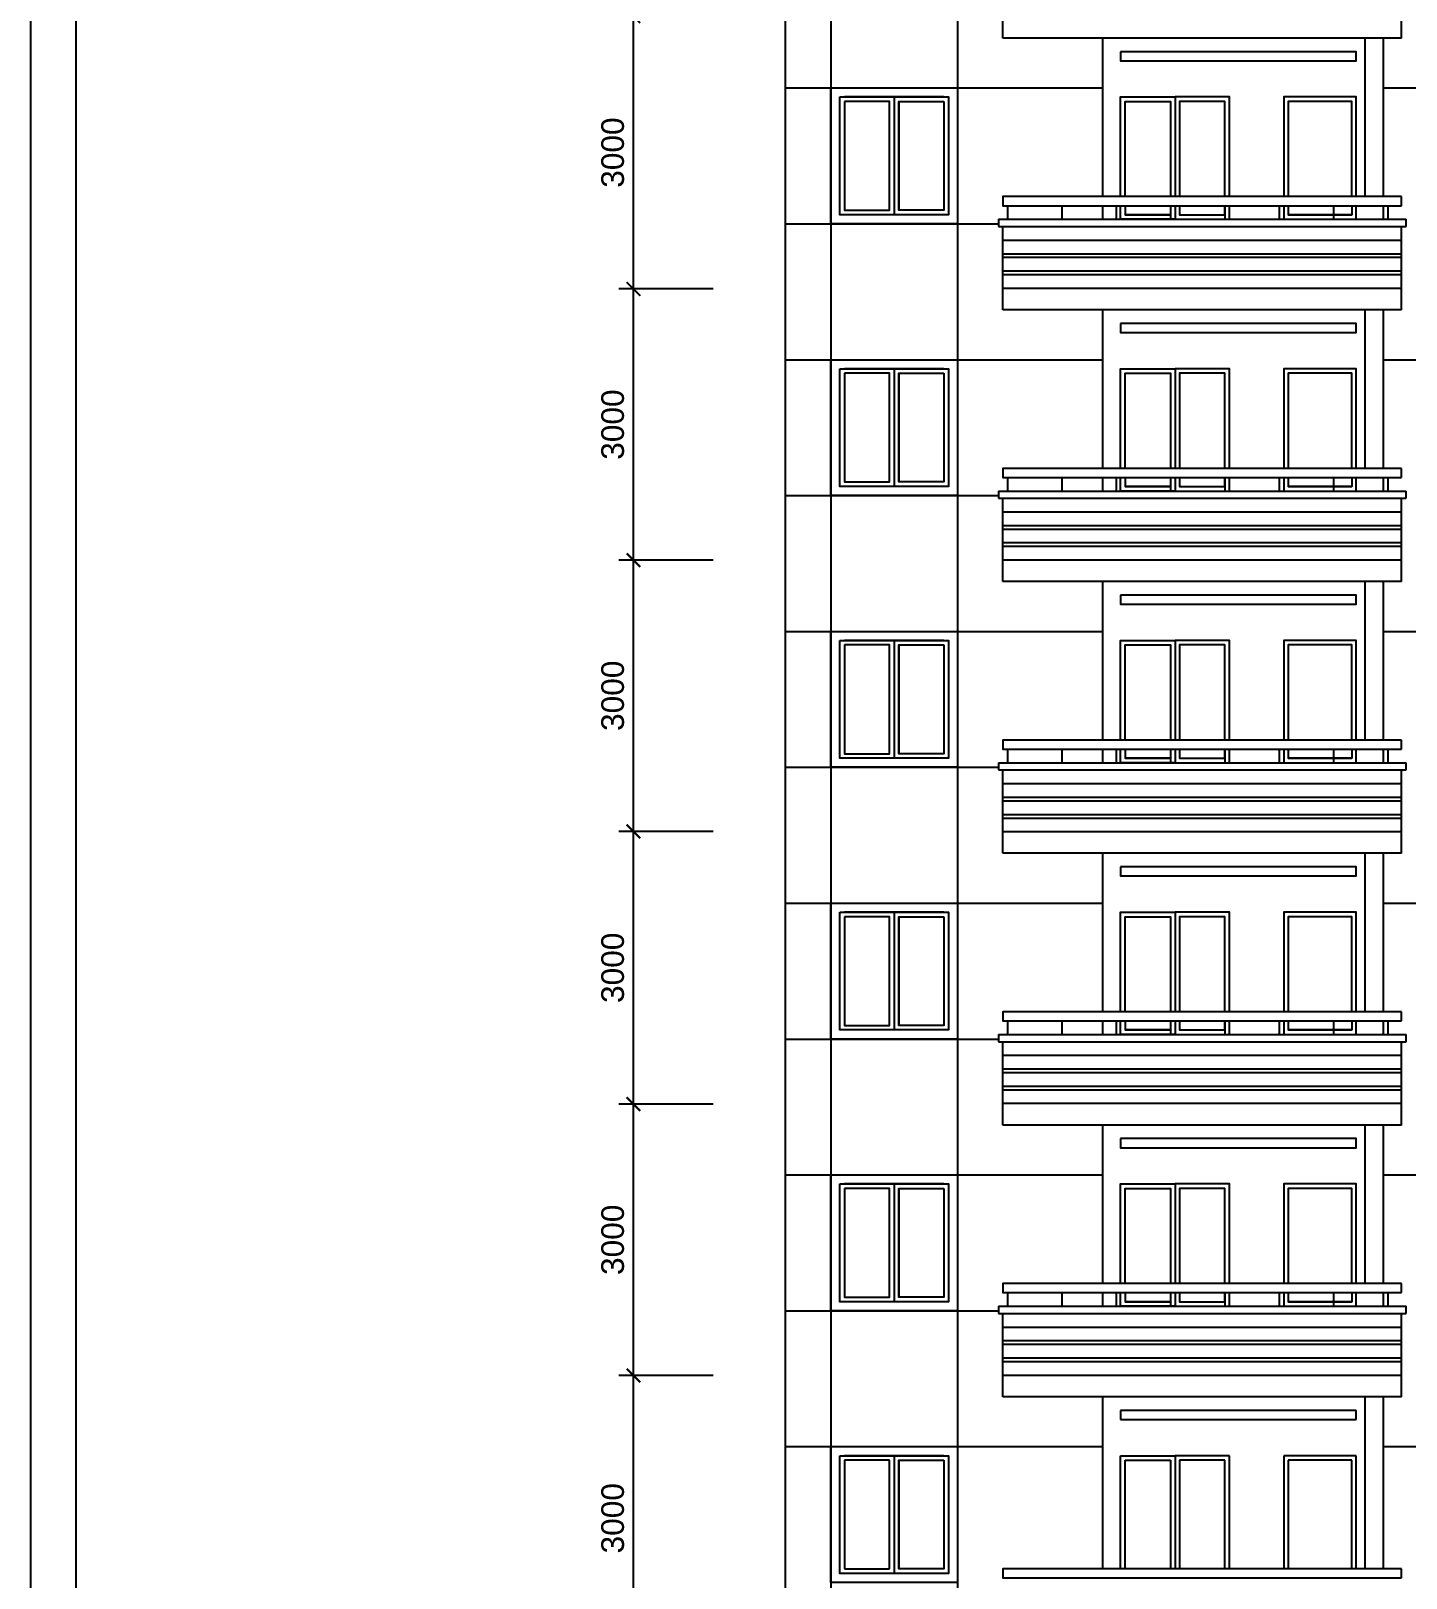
# Model space of a CAD drawing. Header units: millimetres. Extents: x 67970 to 141970, y -58804 to -6404.
# Drawn here: x 67970 to 83148, y -39577 to -22497 of the extents above; entities that cross this region are included whole.
import ezdxf

# ---------------------------------------------------------------- set-up
doc = ezdxf.new("R2010")
doc.units = ezdxf.units.MM
doc.header["$LTSCALE"] = 200
doc.header["$MEASUREMENT"] = 0
doc.header["$PDMODE"] = 3
doc.layers.get('0').update_dxf_attribs({"linetype": 'CONTINUOUS'})
doc.layers.get('DEFPOINTS').update_dxf_attribs({"linetype": 'CONTINUOUS'})
for name, color, linetype in [('111', 7, 'CONTINUOUS'), ('DIM', 4, 'CONTINUOUS'), ('DIM1', 6, 'CONTINUOUS'), ('MDUNG', 3, 'CONTINUOUS')]:
    doc.layers.add(name, color=color, linetype=linetype)
doc.styles.add('VNI-HELVE', font='VHELVEN.TTF')
doc.dimstyles.new('DIM100', dxfattribs={"dimtxt": 250, "dimasz": 150, "dimexe": 160, "dimexo": 0, "dimgap": 100, "dimtad": 1, "dimdec": 0, "dimzin": 0, "dimdsep": 46, "dimtxsty": 'VNI-HELVE', "dimblk": 'ARCHTICK', "dimblk1": 'ARCHTICK', "dimblk2": 'ARCHTICK', "dimsah": 1, "dimcen": 0, "dimclrd": 6, "dimclre": 6, "dimclrt": 6, "dimadec": 0, "dimazin": 0, "dimtfac": 0.5, "dimtdec": 0, "dimtix": 1, "dimtofl": 0, "dimtmove": 0, "dimatfit": 3, "dimldrblk": 'ARCHTICK', "dimfxl": 0, "dimtolj": 2, "dimtzin": 0, "dimarcsym": 0})

# ---------------------------------------------------------------- blocks, each defined once
blk = doc.blocks.new('_ArchTick')
at = {"layer": '111', "color": 0, "const_width": 0.15}
blk.add_lwpolyline([(-0.5, -0.5), (0.5, 0.5)], dxfattribs=at)
blk = doc.blocks.new('*D7')
at = {"color": 6, "linetype": 'ByBlock'}
for p, q in [((69008, -34245), (67967, -34245)), ((68127, -37397), (68127, -34245)), ((69008, -37397), (67967, -37397))]:
    blk.add_line(p, q, dxfattribs=at)
at = {"layer": 'DEFPOINTS', "color": 0, "linetype": 'ByBlock'}
for p in [(68127, -34245), (69008, -34245), (69008, -37397)]:
    blk.add_point(p, dxfattribs=at)
at = {"color": 6, "linetype": 'ByBlock', "xscale": 150, "yscale": 150, "zscale": 150}
for p, rotation in [((68127, -34245), 90), ((68127, -37397), 270)]:
    blk.add_blockref('_ArchTick', p, dxfattribs=dict(at, rotation=rotation))
at = {"color": 6, "linetype": 'ByBlock', "insert": (67899, -35821), "char_height": 250, "attachment_point": 5, "rotation": 90, "style": 'VNI-HELVE'}
blk.add_mtext('\\A2;3000', dxfattribs=at)
blk = doc.blocks.new('*D8')
at = {"color": 6, "linetype": 'ByBlock'}
for p, q in [((69008, -31248), (67967, -31248)), ((68127, -34245), (68127, -31248)), ((69008, -34245), (67967, -34245))]:
    blk.add_line(p, q, dxfattribs=at)
at = {"layer": 'DEFPOINTS', "color": 0, "linetype": 'ByBlock'}
for p in [(68127, -31248), (69008, -31248), (69008, -34245)]:
    blk.add_point(p, dxfattribs=at)
at = {"color": 6, "linetype": 'ByBlock', "xscale": 150, "yscale": 150, "zscale": 150}
for p, rotation in [((68127, -31248), 90), ((68127, -34245), 270)]:
    blk.add_blockref('_ArchTick', p, dxfattribs=dict(at, rotation=rotation))
at = {"color": 6, "linetype": 'ByBlock', "insert": (67899, -32747), "char_height": 250, "attachment_point": 5, "rotation": 90, "style": 'VNI-HELVE'}
blk.add_mtext('\\A2;3000', dxfattribs=at)
blk = doc.blocks.new('*D9')
at = {"color": 6, "linetype": 'ByBlock'}
for p, q in [((69008, -28239), (67967, -28239)), ((68127, -31248), (68127, -28239)), ((69008, -31248), (67967, -31248))]:
    blk.add_line(p, q, dxfattribs=at)
at = {"layer": 'DEFPOINTS', "color": 0, "linetype": 'ByBlock'}
for p in [(68127, -28239), (69008, -28239), (69008, -31248)]:
    blk.add_point(p, dxfattribs=at)
at = {"color": 6, "linetype": 'ByBlock', "xscale": 150, "yscale": 150, "zscale": 150}
for p, rotation in [((68127, -28239), 90), ((68127, -31248), 270)]:
    blk.add_blockref('_ArchTick', p, dxfattribs=dict(at, rotation=rotation))
at = {"color": 6, "linetype": 'ByBlock', "insert": (67899, -29744), "char_height": 250, "attachment_point": 5, "rotation": 90, "style": 'VNI-HELVE'}
blk.add_mtext('\\A2;3000', dxfattribs=at)
blk = doc.blocks.new('*D10')
at = {"color": 6, "linetype": 'ByBlock'}
for p, q in [((69008, -25244), (67967, -25244)), ((68127, -28239), (68127, -25244)), ((69008, -28239), (67967, -28239))]:
    blk.add_line(p, q, dxfattribs=at)
at = {"layer": 'DEFPOINTS', "color": 0, "linetype": 'ByBlock'}
for p in [(68127, -25244), (69008, -25244), (69008, -28239)]:
    blk.add_point(p, dxfattribs=at)
at = {"color": 6, "linetype": 'ByBlock', "xscale": 150, "yscale": 150, "zscale": 150}
for p, rotation in [((68127, -25244), 90), ((68127, -28239), 270)]:
    blk.add_blockref('_ArchTick', p, dxfattribs=dict(at, rotation=rotation))
at = {"color": 6, "linetype": 'ByBlock', "insert": (67899, -26741), "char_height": 250, "attachment_point": 5, "rotation": 90, "style": 'VNI-HELVE'}
blk.add_mtext('\\A2;3000', dxfattribs=at)
blk = doc.blocks.new('*D11')
at = {"color": 6, "linetype": 'ByBlock'}
for p, q in [((69008, -22250), (67967, -22250)), ((68127, -25244), (68127, -22250)), ((69008, -25244), (67967, -25244))]:
    blk.add_line(p, q, dxfattribs=at)
at = {"layer": 'DEFPOINTS', "color": 0, "linetype": 'ByBlock'}
for p in [(68127, -22250), (69008, -22250), (69008, -25244)]:
    blk.add_point(p, dxfattribs=at)
at = {"color": 6, "linetype": 'ByBlock', "xscale": 150, "yscale": 150, "zscale": 150}
for p, rotation in [((68127, -22250), 90), ((68127, -25244), 270)]:
    blk.add_blockref('_ArchTick', p, dxfattribs=dict(at, rotation=rotation))
at = {"color": 6, "linetype": 'ByBlock', "insert": (67899, -23747), "char_height": 250, "attachment_point": 5, "rotation": 90, "style": 'VNI-HELVE'}
blk.add_mtext('\\A2;3000', dxfattribs=at)
blk = doc.blocks.new('*D12')
at = {"color": 6, "linetype": 'ByBlock'}
for p, q in [((69008, -19239), (67967, -19239)), ((68127, -22250), (68127, -19239)), ((69008, -22250), (67967, -22250))]:
    blk.add_line(p, q, dxfattribs=at)
at = {"layer": 'DEFPOINTS', "color": 0, "linetype": 'ByBlock'}
for p in [(68127, -19239), (69008, -19239), (69008, -22250)]:
    blk.add_point(p, dxfattribs=at)
at = {"color": 6, "linetype": 'ByBlock', "xscale": 150, "yscale": 150, "zscale": 150}
for p, rotation in [((68127, -19239), 90), ((68127, -22250), 270)]:
    blk.add_blockref('_ArchTick', p, dxfattribs=dict(at, rotation=rotation))
at = {"color": 6, "linetype": 'ByBlock', "insert": (67899, -20744), "char_height": 250, "attachment_point": 5, "rotation": 90, "style": 'VNI-HELVE'}
blk.add_mtext('\\A2;3000', dxfattribs=at)

msp = doc.modelspace()

# ---------------------------------------------------------------- linework, layer by layer
at = {"layer": 'DIM', "color": 4}
for p, q in [((78697.7, -22576.2), (78697.7, -21656.2)), ((83097.7, -22576.2), (83097.7, -21656.2)), ((83097.7, -22576.2), (78697.7, -22576.2)), ((83097.7, -24426.2), (83097.7, -24326.2)), ((78647.7, -24576.2), (83147.7, -24576.2)), ((78647.7, -24576.2), (78647.7, -24656.2)), ((78747.7, -24428.2), (78747.7, -24576.2)), ((79347.7, -24428.2), (79347.7, -24576.2)), ((79797.7, -24426.2), (79797.7, -24576.2)), ((79947.7, -24428.2), (79947.7, -24576.2)), ((80547.7, -24428.2), (80547.7, -24576.2)), ((81147.7, -24428.2), (81147.7, -24576.2)), ((81747.7, -24428.2), (81747.7, -24576.2)), ((82347.7, -24428.2), (82347.7, -24576.2)), ((82897.7, -24576.2), (82897.7, -24426.2)), ((82947.7, -24428.2), (82947.7, -24576.2)), ((83147.7, -24656.2), (83147.7, -24576.2)), ((78647.7, -24656.2), (83147.7, -24656.2)), ((78697.7, -25576.2), (78697.7, -24656.2)), ((83097.7, -25576.2), (83097.7, -24656.2)), ((78697.7, -24806.2), (83097.7, -24806.2)), ((78697.7, -24956.2), (83097.7, -24956.2)), ((78697.7, -24996.2), (83097.7, -24996.2)), ((78697.7, -25146.2), (83097.7, -25146.2)), ((78697.7, -25186.2), (83097.7, -25186.2)), ((78697.7, -25336.2), (83097.7, -25336.2)), ((83097.7, -25576.2), (78697.7, -25576.2)), ((83097.7, -27426.2), (83097.7, -27326.2)), ((78747.7, -27428.2), (78747.7, -27576.2)), ((79347.7, -27428.2), (79347.7, -27576.2)), ((79797.7, -27426.2), (79797.7, -27576.2)), ((79947.7, -27428.2), (79947.7, -27576.2)), ((80547.7, -27428.2), (80547.7, -27576.2)), ((81147.7, -27428.2), (81147.7, -27576.2)), ((81747.7, -27428.2), (81747.7, -27576.2)), ((82347.7, -27428.2), (82347.7, -27576.2)), ((82897.7, -27576.2), (82897.7, -27426.2)), ((82947.7, -27428.2), (82947.7, -27576.2)), ((78647.7, -27576.2), (83147.7, -27576.2)), ((78647.7, -27576.2), (78647.7, -27656.2)), ((78647.7, -27656.2), (83147.7, -27656.2)), ((78697.7, -28576.2), (78697.7, -27656.2)), ((83097.7, -28576.2), (83097.7, -27656.2)), ((83147.7, -27656.2), (83147.7, -27576.2)), ((78697.7, -27806.2), (83097.7, -27806.2)), ((78697.7, -27956.2), (83097.7, -27956.2)), ((78697.7, -27996.2), (83097.7, -27996.2)), ((78697.7, -28146.2), (83097.7, -28146.2)), ((78697.7, -28186.2), (83097.7, -28186.2)), ((78697.7, -28336.2), (83097.7, -28336.2)), ((83097.7, -28576.2), (78697.7, -28576.2)), ((79997.7, -28726.2), (79997.7, -28826.2)), ((82597.7, -28726.2), (79997.7, -28726.2)), ((79997.7, -28826.2), (82597.7, -28826.2)), ((82597.7, -28826.2), (82597.7, -28726.2)), ((79997.7, -30326.2), (79997.7, -29226.2)), ((79997.7, -29226.2), (80597.7, -29226.2)), ((80047.7, -30326.2), (80047.7, -29276.2)), ((80047.7, -29276.2), (80547.7, -29276.2)), ((80547.7, -29276.2), (80547.7, -30326.2)), ((81197.7, -29226.2), (80597.7, -29226.2)), ((80597.7, -29226.2), (80597.7, -30326.2)), ((80597.7, -29226.2), (80597.7, -30326.2)), ((81147.7, -29276.2), (80647.7, -29276.2)), ((80647.7, -29276.2), (80647.7, -30326.2)), ((81147.7, -30326.2), (81147.7, -29276.2)), ((81197.7, -30326.2), (81197.7, -29226.2)), ((82597.7, -29226.2), (81797.7, -29226.2)), ((81797.7, -29226.2), (81797.7, -30326.2)), ((82547.7, -29276.2), (81847.7, -29276.2)), ((81847.7, -29276.2), (81847.7, -30326.2)), ((82547.7, -30326.2), (82547.7, -29276.2)), ((82597.7, -30326.2), (82597.7, -29226.2)), ((83097.7, -30326.2), (78697.7, -30326.2)), ((78697.7, -30326.2), (78697.7, -30426.2)), ((83097.7, -30426.2), (83097.7, -30326.2)), ((83097.7, -30426.2), (83097.7, -30326.2)), ((78697.7, -30426.2), (83097.7, -30426.2)), ((78747.7, -30428.2), (78747.7, -30576.2)), ((78747.7, -30428.2), (78747.7, -30576.2)), ((79347.7, -30428.2), (79347.7, -30576.2)), ((79347.7, -30428.2), (79347.7, -30576.2)), ((79797.7, -30426.2), (79797.7, -30576.2)), ((79797.7, -30426.2), (79797.7, -30576.2)), ((79947.7, -30428.2), (79947.7, -30576.2)), ((79947.7, -30428.2), (79947.7, -30576.2)), ((79997.7, -30576.2), (79997.7, -30426.2)), ((80047.7, -30426.2), (80047.7, -30526.2)), ((80547.7, -30526.2), (80047.7, -30526.2)), ((80047.7, -30526.2), (80547.7, -30526.2)), ((80547.7, -30426.2), (80547.7, -30526.2)), ((80547.7, -30428.2), (80547.7, -30576.2)), ((80547.7, -30428.2), (80547.7, -30576.2)), ((80597.7, -30426.2), (80597.7, -30576.2)), ((80597.7, -30426.2), (80597.7, -30576.2)), ((80647.7, -30426.2), (80647.7, -30526.2)), ((80647.7, -30526.2), (81147.7, -30526.2)), ((81147.7, -30526.2), (81147.7, -30426.2)), ((81147.7, -30428.2), (81147.7, -30576.2)), ((81147.7, -30428.2), (81147.7, -30576.2)), ((81197.7, -30576.2), (81197.7, -30426.2)), ((81747.7, -30428.2), (81747.7, -30576.2)), ((81747.7, -30428.2), (81747.7, -30576.2)), ((81797.7, -30426.2), (81797.7, -30576.2)), ((81847.7, -30426.2), (81847.7, -30526.2)), ((81847.7, -30526.2), (82547.7, -30526.2)), ((82547.7, -30526.2), (81847.7, -30526.2)), ((82347.7, -30428.2), (82347.7, -30576.2)), ((82347.7, -30428.2), (82347.7, -30576.2)), ((82547.7, -30426.2), (82547.7, -30526.2)), ((82597.7, -30576.2), (82597.7, -30426.2)), ((82897.7, -30576.2), (82897.7, -30426.2)), ((82897.7, -30576.2), (82897.7, -30426.2)), ((82947.7, -30428.2), (82947.7, -30576.2)), ((82947.7, -30428.2), (82947.7, -30576.2)), ((78647.7, -30576.2), (83147.7, -30576.2)), ((78647.7, -30576.2), (78647.7, -30656.2)), ((78647.7, -30576.2), (83147.7, -30576.2)), ((78647.7, -30576.2), (78647.7, -30656.2)), ((78647.7, -30656.2), (83147.7, -30656.2)), ((78647.7, -30656.2), (83147.7, -30656.2)), ((78697.7, -31576.2), (78697.7, -30656.2)), ((78697.7, -31576.2), (78697.7, -30656.2)), ((80597.7, -30576.2), (79997.7, -30576.2)), ((80597.7, -30576.2), (81197.7, -30576.2)), ((81797.7, -30576.2), (82597.7, -30576.2)), ((83097.7, -31576.2), (83097.7, -30656.2)), ((83097.7, -31576.2), (83097.7, -30656.2)), ((83147.7, -30656.2), (83147.7, -30576.2)), ((83147.7, -30656.2), (83147.7, -30576.2)), ((78697.7, -30806.2), (83097.7, -30806.2)), ((78697.7, -30806.2), (83097.7, -30806.2)), ((78697.7, -30956.2), (83097.7, -30956.2)), ((78697.7, -30956.2), (83097.7, -30956.2)), ((78697.7, -30996.2), (83097.7, -30996.2)), ((78697.7, -30996.2), (83097.7, -30996.2)), ((78697.7, -31146.2), (83097.7, -31146.2)), ((78697.7, -31146.2), (83097.7, -31146.2)), ((78697.7, -31186.2), (83097.7, -31186.2)), ((78697.7, -31186.2), (83097.7, -31186.2)), ((78697.7, -31336.2), (83097.7, -31336.2)), ((78697.7, -31336.2), (83097.7, -31336.2)), ((83097.7, -31576.2), (78697.7, -31576.2)), ((83097.7, -31576.2), (78697.7, -31576.2)), ((79997.7, -31726.2), (79997.7, -31826.2)), ((82597.7, -31726.2), (79997.7, -31726.2)), ((79997.7, -31726.2), (79997.7, -31826.2)), ((82597.7, -31726.2), (79997.7, -31726.2)), ((82597.7, -31826.2), (82597.7, -31726.2)), ((82597.7, -31826.2), (82597.7, -31726.2)), ((79997.7, -31826.2), (82597.7, -31826.2)), ((79997.7, -31826.2), (82597.7, -31826.2)), ((79997.7, -33326.2), (79997.7, -32226.2)), ((79997.7, -32226.2), (80597.7, -32226.2)), ((79997.7, -33326.2), (79997.7, -32226.2)), ((79997.7, -32226.2), (80597.7, -32226.2)), ((80047.7, -33326.2), (80047.7, -32276.2)), ((80047.7, -32276.2), (80547.7, -32276.2)), ((80047.7, -33326.2), (80047.7, -32276.2)), ((80047.7, -32276.2), (80547.7, -32276.2)), ((80547.7, -32276.2), (80547.7, -33326.2)), ((80547.7, -32276.2), (80547.7, -33326.2)), ((81197.7, -32226.2), (80597.7, -32226.2)), ((80597.7, -32226.2), (80597.7, -33326.2)), ((80597.7, -32226.2), (80597.7, -33326.2)), ((81197.7, -32226.2), (80597.7, -32226.2)), ((80597.7, -32226.2), (80597.7, -33326.2)), ((80597.7, -32226.2), (80597.7, -33326.2)), ((81147.7, -32276.2), (80647.7, -32276.2)), ((80647.7, -32276.2), (80647.7, -33326.2)), ((81147.7, -32276.2), (80647.7, -32276.2)), ((80647.7, -32276.2), (80647.7, -33326.2)), ((81147.7, -33326.2), (81147.7, -32276.2)), ((81147.7, -33326.2), (81147.7, -32276.2)), ((81197.7, -33326.2), (81197.7, -32226.2)), ((81197.7, -33326.2), (81197.7, -32226.2)), ((82597.7, -32226.2), (81797.7, -32226.2)), ((81797.7, -32226.2), (81797.7, -33326.2)), ((82597.7, -32226.2), (81797.7, -32226.2)), ((81797.7, -32226.2), (81797.7, -33326.2)), ((82547.7, -32276.2), (81847.7, -32276.2)), ((81847.7, -32276.2), (81847.7, -33326.2)), ((82547.7, -32276.2), (81847.7, -32276.2)), ((81847.7, -32276.2), (81847.7, -33326.2)), ((82547.7, -33326.2), (82547.7, -32276.2)), ((82547.7, -33326.2), (82547.7, -32276.2)), ((82597.7, -33326.2), (82597.7, -32226.2)), ((82597.7, -33326.2), (82597.7, -32226.2)), ((83097.7, -33326.2), (78697.7, -33326.2)), ((78697.7, -33326.2), (78697.7, -33426.2)), ((83097.7, -33326.2), (78697.7, -33326.2)), ((78697.7, -33326.2), (78697.7, -33426.2)), ((78697.7, -33426.2), (83097.7, -33426.2)), ((78697.7, -33426.2), (83097.7, -33426.2)), ((78747.7, -33428.2), (78747.7, -33576.2)), ((78747.7, -33428.2), (78747.7, -33576.2)), ((78747.7, -33428.2), (78747.7, -33576.2)), ((79347.7, -33428.2), (79347.7, -33576.2)), ((79347.7, -33428.2), (79347.7, -33576.2)), ((79347.7, -33428.2), (79347.7, -33576.2)), ((79797.7, -33426.2), (79797.7, -33576.2)), ((79797.7, -33426.2), (79797.7, -33576.2)), ((79797.7, -33426.2), (79797.7, -33576.2)), ((79947.7, -33428.2), (79947.7, -33576.2)), ((79947.7, -33428.2), (79947.7, -33576.2)), ((79947.7, -33428.2), (79947.7, -33576.2)), ((79997.7, -33576.2), (79997.7, -33426.2)), ((79997.7, -33576.2), (79997.7, -33426.2)), ((80047.7, -33426.2), (80047.7, -33526.2)), ((80047.7, -33426.2), (80047.7, -33526.2)), ((80547.7, -33426.2), (80547.7, -33526.2)), ((80547.7, -33426.2), (80547.7, -33526.2)), ((80547.7, -33428.2), (80547.7, -33576.2)), ((80547.7, -33428.2), (80547.7, -33576.2)), ((80547.7, -33428.2), (80547.7, -33576.2)), ((80597.7, -33426.2), (80597.7, -33576.2)), ((80597.7, -33426.2), (80597.7, -33576.2)), ((80597.7, -33426.2), (80597.7, -33576.2)), ((80597.7, -33426.2), (80597.7, -33576.2)), ((80647.7, -33426.2), (80647.7, -33526.2)), ((80647.7, -33426.2), (80647.7, -33526.2)), ((81147.7, -33526.2), (81147.7, -33426.2)), ((81147.7, -33526.2), (81147.7, -33426.2)), ((81147.7, -33428.2), (81147.7, -33576.2)), ((81147.7, -33428.2), (81147.7, -33576.2)), ((81147.7, -33428.2), (81147.7, -33576.2)), ((81197.7, -33576.2), (81197.7, -33426.2)), ((81197.7, -33576.2), (81197.7, -33426.2)), ((81747.7, -33428.2), (81747.7, -33576.2)), ((81747.7, -33428.2), (81747.7, -33576.2)), ((81747.7, -33428.2), (81747.7, -33576.2)), ((81797.7, -33426.2), (81797.7, -33576.2)), ((81797.7, -33426.2), (81797.7, -33576.2)), ((81847.7, -33426.2), (81847.7, -33526.2)), ((81847.7, -33426.2), (81847.7, -33526.2)), ((82347.7, -33428.2), (82347.7, -33576.2)), ((82347.7, -33428.2), (82347.7, -33576.2)), ((82347.7, -33428.2), (82347.7, -33576.2)), ((82547.7, -33426.2), (82547.7, -33526.2)), ((82547.7, -33426.2), (82547.7, -33526.2)), ((82597.7, -33576.2), (82597.7, -33426.2)), ((82597.7, -33576.2), (82597.7, -33426.2)), ((82897.7, -33576.2), (82897.7, -33426.2)), ((82897.7, -33576.2), (82897.7, -33426.2)), ((82897.7, -33576.2), (82897.7, -33426.2)), ((82947.7, -33428.2), (82947.7, -33576.2)), ((82947.7, -33428.2), (82947.7, -33576.2)), ((82947.7, -33428.2), (82947.7, -33576.2)), ((83097.7, -33426.2), (83097.7, -33326.2)), ((83097.7, -33426.2), (83097.7, -33326.2)), ((83097.7, -33426.2), (83097.7, -33326.2)), ((78647.7, -33576.2), (83147.7, -33576.2)), ((78647.7, -33576.2), (78647.7, -33656.2)), ((78647.7, -33576.2), (83147.7, -33576.2)), ((78647.7, -33576.2), (78647.7, -33656.2)), ((78647.7, -33576.2), (83147.7, -33576.2)), ((78647.7, -33576.2), (78647.7, -33656.2)), ((80597.7, -33576.2), (79997.7, -33576.2)), ((80597.7, -33576.2), (79997.7, -33576.2)), ((80547.7, -33526.2), (80047.7, -33526.2)), ((80047.7, -33526.2), (80547.7, -33526.2)), ((80547.7, -33526.2), (80047.7, -33526.2)), ((80047.7, -33526.2), (80547.7, -33526.2)), ((80597.7, -33576.2), (81197.7, -33576.2)), ((80597.7, -33576.2), (81197.7, -33576.2)), ((80647.7, -33526.2), (81147.7, -33526.2)), ((80647.7, -33526.2), (81147.7, -33526.2)), ((81797.7, -33576.2), (82597.7, -33576.2)), ((81797.7, -33576.2), (82597.7, -33576.2)), ((81847.7, -33526.2), (82547.7, -33526.2)), ((82547.7, -33526.2), (81847.7, -33526.2)), ((81847.7, -33526.2), (82547.7, -33526.2)), ((82547.7, -33526.2), (81847.7, -33526.2)), ((83147.7, -33656.2), (83147.7, -33576.2)), ((83147.7, -33656.2), (83147.7, -33576.2)), ((83147.7, -33656.2), (83147.7, -33576.2)), ((78647.7, -33656.2), (83147.7, -33656.2)), ((78647.7, -33656.2), (83147.7, -33656.2)), ((78647.7, -33656.2), (83147.7, -33656.2)), ((78697.7, -34576.2), (78697.7, -33656.2)), ((78697.7, -34576.2), (78697.7, -33656.2)), ((78697.7, -34576.2), (78697.7, -33656.2)), ((78697.7, -33806.2), (83097.7, -33806.2)), ((78697.7, -33806.2), (83097.7, -33806.2)), ((78697.7, -33806.2), (83097.7, -33806.2)), ((83097.7, -34576.2), (83097.7, -33656.2)), ((83097.7, -34576.2), (83097.7, -33656.2)), ((83097.7, -34576.2), (83097.7, -33656.2)), ((78697.7, -33956.2), (83097.7, -33956.2)), ((78697.7, -33956.2), (83097.7, -33956.2)), ((78697.7, -33956.2), (83097.7, -33956.2)), ((78697.7, -33996.2), (83097.7, -33996.2)), ((78697.7, -33996.2), (83097.7, -33996.2)), ((78697.7, -33996.2), (83097.7, -33996.2)), ((78697.7, -34146.2), (83097.7, -34146.2)), ((78697.7, -34146.2), (83097.7, -34146.2)), ((78697.7, -34146.2), (83097.7, -34146.2)), ((78697.7, -34186.2), (83097.7, -34186.2)), ((78697.7, -34186.2), (83097.7, -34186.2)), ((78697.7, -34186.2), (83097.7, -34186.2)), ((78697.7, -34336.2), (83097.7, -34336.2)), ((78697.7, -34336.2), (83097.7, -34336.2)), ((78697.7, -34336.2), (83097.7, -34336.2)), ((83097.7, -34576.2), (78697.7, -34576.2)), ((83097.7, -34576.2), (78697.7, -34576.2)), ((83097.7, -34576.2), (78697.7, -34576.2)), ((83097.7, -36426.2), (83097.7, -36326.2)), ((78747.7, -36428.2), (78747.7, -36576.2)), ((79347.7, -36428.2), (79347.7, -36576.2)), ((79797.7, -36426.2), (79797.7, -36576.2)), ((79947.7, -36428.2), (79947.7, -36576.2)), ((80547.7, -36428.2), (80547.7, -36576.2)), ((81147.7, -36428.2), (81147.7, -36576.2)), ((81747.7, -36428.2), (81747.7, -36576.2)), ((82347.7, -36428.2), (82347.7, -36576.2)), ((82897.7, -36576.2), (82897.7, -36426.2)), ((82947.7, -36428.2), (82947.7, -36576.2)), ((78647.7, -36576.2), (83147.7, -36576.2)), ((78647.7, -36576.2), (78647.7, -36656.2)), ((78647.7, -36656.2), (83147.7, -36656.2)), ((78697.7, -37576.2), (78697.7, -36656.2)), ((83097.7, -37576.2), (83097.7, -36656.2)), ((83147.7, -36656.2), (83147.7, -36576.2)), ((78697.7, -36806.2), (83097.7, -36806.2)), ((78697.7, -36956.2), (83097.7, -36956.2)), ((78697.7, -36996.2), (83097.7, -36996.2)), ((78697.7, -37146.2), (83097.7, -37146.2)), ((78697.7, -37186.2), (83097.7, -37186.2)), ((78697.7, -37336.2), (83097.7, -37336.2)), ((83097.7, -37576.2), (78697.7, -37576.2)), ((82597.7, -37726.2), (79997.7, -37726.2)), ((79997.7, -37726.2), (79997.7, -37826.2)), ((82597.7, -37826.2), (82597.7, -37726.2)), ((79997.7, -37826.2), (82597.7, -37826.2)), ((79997.7, -39476.2), (79997.7, -38226.2)), ((79997.7, -38226.2), (80597.7, -38226.2)), ((81197.7, -38226.2), (80597.7, -38226.2)), ((80597.7, -38226.2), (80597.7, -39476.2)), ((80597.7, -38226.2), (80597.7, -39326.2)), ((81197.7, -39476.2), (81197.7, -38226.2)), ((82597.7, -38226.2), (81797.7, -38226.2)), ((81797.7, -38226.2), (81797.7, -39476.2)), ((82597.7, -39476.2), (82597.7, -38226.2)), ((80047.7, -39476.2), (80047.7, -38276.2)), ((80047.7, -38276.2), (80547.7, -38276.2)), ((80547.7, -38276.2), (80547.7, -39476.2)), ((81147.7, -38276.2), (80647.7, -38276.2)), ((80647.7, -38276.2), (80647.7, -39476.2)), ((81147.7, -39476.2), (81147.7, -38276.2)), ((82547.7, -38276.2), (81847.7, -38276.2)), ((81847.7, -38276.2), (81847.7, -39476.2)), ((82547.7, -39476.2), (82547.7, -38276.2)), ((83097.7, -39576.2), (83097.7, -39476.2))]:
    msp.add_line(p, q, dxfattribs=at)
at = {"layer": 'DIM', "color": 2, "linetype": 'Continuous'}
for p, q in [((78047.7, -23226.2), (76947.7, -23226.2)), ((77497.7, -23226.2), (77497.7, -24526.2)), ((77547.7, -23276.2), (77547.7, -24476.2)), ((78047.7, -26226.2), (76947.7, -26226.2)), ((77497.7, -26226.2), (77497.7, -27526.2)), ((77547.7, -26276.2), (77547.7, -27476.2)), ((76897.7, -29226.2), (78097.7, -29226.2)), ((76897.7, -30526.2), (76897.7, -29226.2)), ((78047.7, -29226.2), (76947.7, -29226.2)), ((78047.7, -29226.2), (76947.7, -29226.2)), ((76947.7, -29276.2), (76947.7, -30476.2)), ((77447.7, -29276.2), (76947.7, -29276.2)), ((77447.7, -30476.2), (77447.7, -29276.2)), ((77497.7, -29226.2), (77497.7, -30526.2)), ((77497.7, -29226.2), (77497.7, -30526.2)), ((77547.7, -29276.2), (77547.7, -30476.2)), ((77547.7, -30476.2), (77547.7, -29276.2)), ((77547.7, -29276.2), (78047.7, -29276.2)), ((77547.7, -29276.2), (77547.7, -30476.2)), ((78047.7, -29276.2), (78047.7, -30476.2)), ((78097.7, -29226.2), (78097.7, -30526.2)), ((78097.7, -30526.2), (76897.7, -30526.2)), ((76947.7, -30476.2), (77447.7, -30476.2)), ((78047.7, -30476.2), (77547.7, -30476.2)), ((76897.7, -32226.2), (78097.7, -32226.2)), ((76897.7, -33526.2), (76897.7, -32226.2)), ((76897.7, -32226.2), (78097.7, -32226.2)), ((76897.7, -33526.2), (76897.7, -32226.2)), ((78047.7, -32226.2), (76947.7, -32226.2)), ((78047.7, -32226.2), (76947.7, -32226.2)), ((78047.7, -32226.2), (76947.7, -32226.2)), ((76947.7, -32276.2), (76947.7, -33476.2)), ((77447.7, -32276.2), (76947.7, -32276.2)), ((76947.7, -32276.2), (76947.7, -33476.2)), ((77447.7, -32276.2), (76947.7, -32276.2)), ((77447.7, -33476.2), (77447.7, -32276.2)), ((77447.7, -33476.2), (77447.7, -32276.2)), ((77497.7, -32226.2), (77497.7, -33526.2)), ((77497.7, -32226.2), (77497.7, -33526.2)), ((77497.7, -32226.2), (77497.7, -33526.2)), ((77547.7, -32276.2), (77547.7, -33476.2)), ((77547.7, -32276.2), (77547.7, -33476.2)), ((77547.7, -33476.2), (77547.7, -32276.2)), ((77547.7, -32276.2), (78047.7, -32276.2)), ((77547.7, -33476.2), (77547.7, -32276.2)), ((77547.7, -32276.2), (78047.7, -32276.2)), ((77547.7, -32276.2), (77547.7, -33476.2)), ((78047.7, -32276.2), (78047.7, -33476.2)), ((78047.7, -32276.2), (78047.7, -33476.2)), ((78097.7, -32226.2), (78097.7, -33526.2)), ((78097.7, -32226.2), (78097.7, -33526.2)), ((76947.7, -33476.2), (77447.7, -33476.2)), ((76947.7, -33476.2), (77447.7, -33476.2)), ((78047.7, -33476.2), (77547.7, -33476.2)), ((78047.7, -33476.2), (77547.7, -33476.2)), ((78097.7, -33526.2), (76897.7, -33526.2)), ((78097.7, -33526.2), (76897.7, -33526.2)), ((78047.7, -35226.2), (76947.7, -35226.2)), ((77497.7, -35226.2), (77497.7, -36526.2)), ((77547.7, -35276.2), (77547.7, -36476.2)), ((78047.7, -38226.2), (76947.7, -38226.2)), ((77497.7, -38226.2), (77497.7, -39526.2)), ((76947.7, -38276.2), (76947.7, -39476.2)), ((77447.7, -38276.2), (76947.7, -38276.2)), ((77447.7, -39476.2), (77447.7, -38276.2)), ((77547.7, -38276.2), (77547.7, -39476.2)), ((76947.7, -39476.2), (77447.7, -39476.2))]:
    msp.add_line(p, q, dxfattribs=at)
at = {"layer": 'DIM', "color": 4}
for points in [[(79997.7, -22726.2), (79997.7, -22826.2), (82597.7, -22826.2), (82597.7, -22726.2)], [(79997.7, -25726.2), (79997.7, -25826.2), (82597.7, -25826.2), (82597.7, -25726.2)], [(79997.7, -28726.2), (79997.7, -28826.2), (82597.7, -28826.2), (82597.7, -28726.2)], [(79997.7, -31726.2), (79997.7, -31826.2), (82597.7, -31826.2), (82597.7, -31726.2)], [(79997.7, -34726.2), (79997.7, -34826.2), (82597.7, -34826.2), (82597.7, -34726.2)]]:
    msp.add_lwpolyline(points, close=True, dxfattribs=at)
at = {"layer": 'DIM', "color": 2, "linetype": 'Continuous'}
for points in [[(76897.7, -23226.2), (78097.7, -23226.2), (78097.7, -24526.2), (76897.7, -24526.2)], [(76947.7, -23276.2), (76947.7, -24476.2), (77447.7, -24476.2), (77447.7, -23276.2)], [(78047.7, -23276.2), (78047.7, -24476.2), (77547.7, -24476.2), (77547.7, -23276.2)], [(76897.7, -26226.2), (78097.7, -26226.2), (78097.7, -27526.2), (76897.7, -27526.2)], [(76947.7, -26276.2), (76947.7, -27476.2), (77447.7, -27476.2), (77447.7, -26276.2)], [(78047.7, -26276.2), (78047.7, -27476.2), (77547.7, -27476.2), (77547.7, -26276.2)], [(76897.7, -29226.2), (78097.7, -29226.2), (78097.7, -30526.2), (76897.7, -30526.2)], [(76947.7, -29276.2), (76947.7, -30476.2), (77447.7, -30476.2), (77447.7, -29276.2)], [(78047.7, -29276.2), (78047.7, -30476.2), (77547.7, -30476.2), (77547.7, -29276.2)], [(76897.7, -32226.2), (78097.7, -32226.2), (78097.7, -33526.2), (76897.7, -33526.2)], [(76947.7, -32276.2), (76947.7, -33476.2), (77447.7, -33476.2), (77447.7, -32276.2)], [(78047.7, -32276.2), (78047.7, -33476.2), (77547.7, -33476.2), (77547.7, -32276.2)], [(76897.7, -35226.2), (78097.7, -35226.2), (78097.7, -36526.2), (76897.7, -36526.2)], [(76947.7, -35276.2), (76947.7, -36476.2), (77447.7, -36476.2), (77447.7, -35276.2)], [(78047.7, -35276.2), (78047.7, -36476.2), (77547.7, -36476.2), (77547.7, -35276.2)], [(76897.7, -38226.2), (78097.7, -38226.2), (78097.7, -39526.2), (76897.7, -39526.2)], [(78047.7, -38276.2), (78047.7, -39476.2), (77547.7, -39476.2), (77547.7, -38276.2)]]:
    msp.add_lwpolyline(points, close=True, dxfattribs=at)
at = {"layer": 'DIM', "color": 4}
for points in [[(79997.7, -24326.2), (79997.7, -23226.2), (80597.7, -23226.2), (80597.7, -24326.2)], [(81197.7, -24326.2), (81197.7, -23226.2), (80597.7, -23226.2), (80597.7, -24326.2)], [(82597.7, -24326.2), (82597.7, -23226.2), (81797.7, -23226.2), (81797.7, -24326.2)], [(80047.7, -24326.2), (80047.7, -23276.2), (80547.7, -23276.2), (80547.7, -24326.2)], [(81147.7, -24326.2), (81147.7, -23276.2), (80647.7, -23276.2), (80647.7, -24326.2)], [(82547.7, -24326.2), (82547.7, -23276.2), (81847.7, -23276.2), (81847.7, -24326.2)], [(83097.7, -24326.2), (78697.7, -24326.2), (78697.7, -24426.2), (83097.7, -24426.2)], [(79997.7, -24576.2), (79997.7, -24426.2)], [(80597.7, -24426.2), (80597.7, -24576.2), (79997.7, -24576.2)], [(80547.7, -24426.2), (80547.7, -24526.2), (80047.7, -24526.2)], [(80047.7, -24426.2), (80047.7, -24526.2), (80547.7, -24526.2)], [(80597.7, -24426.2), (80597.7, -24576.2), (81197.7, -24576.2)], [(80647.7, -24426.2), (80647.7, -24526.2), (81147.7, -24526.2)], [(81147.7, -24526.2), (81147.7, -24426.2)], [(81197.7, -24576.2), (81197.7, -24426.2)], [(81797.7, -24426.2), (81797.7, -24576.2), (82597.7, -24576.2)], [(81847.7, -24426.2), (81847.7, -24526.2), (82547.7, -24526.2)], [(82547.7, -24426.2), (82547.7, -24526.2), (81847.7, -24526.2)], [(82597.7, -24576.2), (82597.7, -24426.2)], [(79997.7, -27326.2), (79997.7, -26226.2), (80597.7, -26226.2), (80597.7, -27326.2)], [(80047.7, -27326.2), (80047.7, -26276.2), (80547.7, -26276.2), (80547.7, -27326.2)], [(81197.7, -27326.2), (81197.7, -26226.2), (80597.7, -26226.2), (80597.7, -27326.2)], [(81147.7, -27326.2), (81147.7, -26276.2), (80647.7, -26276.2), (80647.7, -27326.2)], [(82597.7, -27326.2), (82597.7, -26226.2), (81797.7, -26226.2), (81797.7, -27326.2)], [(82547.7, -27326.2), (82547.7, -26276.2), (81847.7, -26276.2), (81847.7, -27326.2)], [(83097.7, -27326.2), (78697.7, -27326.2), (78697.7, -27426.2), (83097.7, -27426.2)], [(79997.7, -27576.2), (79997.7, -27426.2)], [(80597.7, -27426.2), (80597.7, -27576.2), (79997.7, -27576.2)], [(80547.7, -27426.2), (80547.7, -27526.2), (80047.7, -27526.2)], [(80047.7, -27426.2), (80047.7, -27526.2), (80547.7, -27526.2)], [(80597.7, -27426.2), (80597.7, -27576.2), (81197.7, -27576.2)], [(80647.7, -27426.2), (80647.7, -27526.2), (81147.7, -27526.2)], [(81147.7, -27526.2), (81147.7, -27426.2)], [(81197.7, -27576.2), (81197.7, -27426.2)], [(81797.7, -27426.2), (81797.7, -27576.2), (82597.7, -27576.2)], [(81847.7, -27426.2), (81847.7, -27526.2), (82547.7, -27526.2)], [(82547.7, -27426.2), (82547.7, -27526.2), (81847.7, -27526.2)], [(82597.7, -27576.2), (82597.7, -27426.2)], [(79997.7, -30326.2), (79997.7, -29226.2), (80597.7, -29226.2), (80597.7, -30326.2)], [(80047.7, -30326.2), (80047.7, -29276.2), (80547.7, -29276.2), (80547.7, -30326.2)], [(81197.7, -30326.2), (81197.7, -29226.2), (80597.7, -29226.2), (80597.7, -30326.2)], [(81147.7, -30326.2), (81147.7, -29276.2), (80647.7, -29276.2), (80647.7, -30326.2)], [(82597.7, -30326.2), (82597.7, -29226.2), (81797.7, -29226.2), (81797.7, -30326.2)], [(82547.7, -30326.2), (82547.7, -29276.2), (81847.7, -29276.2), (81847.7, -30326.2)], [(83097.7, -30326.2), (78697.7, -30326.2), (78697.7, -30426.2), (83097.7, -30426.2)], [(79997.7, -30576.2), (79997.7, -30426.2)], [(80597.7, -30426.2), (80597.7, -30576.2), (79997.7, -30576.2)], [(80547.7, -30426.2), (80547.7, -30526.2), (80047.7, -30526.2)], [(80047.7, -30426.2), (80047.7, -30526.2), (80547.7, -30526.2)], [(80597.7, -30426.2), (80597.7, -30576.2), (81197.7, -30576.2)], [(80647.7, -30426.2), (80647.7, -30526.2), (81147.7, -30526.2)], [(81147.7, -30526.2), (81147.7, -30426.2)], [(81197.7, -30576.2), (81197.7, -30426.2)], [(81797.7, -30426.2), (81797.7, -30576.2), (82597.7, -30576.2)], [(81847.7, -30426.2), (81847.7, -30526.2), (82547.7, -30526.2)], [(82547.7, -30426.2), (82547.7, -30526.2), (81847.7, -30526.2)], [(82597.7, -30576.2), (82597.7, -30426.2)], [(79997.7, -33326.2), (79997.7, -32226.2), (80597.7, -32226.2), (80597.7, -33326.2)], [(80047.7, -33326.2), (80047.7, -32276.2), (80547.7, -32276.2), (80547.7, -33326.2)], [(81197.7, -33326.2), (81197.7, -32226.2), (80597.7, -32226.2), (80597.7, -33326.2)], [(81147.7, -33326.2), (81147.7, -32276.2), (80647.7, -32276.2), (80647.7, -33326.2)], [(82597.7, -33326.2), (82597.7, -32226.2), (81797.7, -32226.2), (81797.7, -33326.2)], [(82547.7, -33326.2), (82547.7, -32276.2), (81847.7, -32276.2), (81847.7, -33326.2)], [(83097.7, -33326.2), (78697.7, -33326.2), (78697.7, -33426.2), (83097.7, -33426.2)], [(79997.7, -33576.2), (79997.7, -33426.2)], [(80597.7, -33426.2), (80597.7, -33576.2), (79997.7, -33576.2)], [(80547.7, -33426.2), (80547.7, -33526.2), (80047.7, -33526.2)], [(80047.7, -33426.2), (80047.7, -33526.2), (80547.7, -33526.2)], [(80597.7, -33426.2), (80597.7, -33576.2), (81197.7, -33576.2)], [(80647.7, -33426.2), (80647.7, -33526.2), (81147.7, -33526.2)], [(81147.7, -33526.2), (81147.7, -33426.2)], [(81197.7, -33576.2), (81197.7, -33426.2)], [(81797.7, -33426.2), (81797.7, -33576.2), (82597.7, -33576.2)], [(81847.7, -33426.2), (81847.7, -33526.2), (82547.7, -33526.2)], [(82547.7, -33426.2), (82547.7, -33526.2), (81847.7, -33526.2)], [(82597.7, -33576.2), (82597.7, -33426.2)], [(79997.7, -36326.2), (79997.7, -35226.2), (80597.7, -35226.2), (80597.7, -36326.2)], [(80047.7, -36326.2), (80047.7, -35276.2), (80547.7, -35276.2), (80547.7, -36326.2)], [(81197.7, -36326.2), (81197.7, -35226.2), (80597.7, -35226.2), (80597.7, -36326.2)], [(81147.7, -36326.2), (81147.7, -35276.2), (80647.7, -35276.2), (80647.7, -36326.2)], [(82597.7, -36326.2), (82597.7, -35226.2), (81797.7, -35226.2), (81797.7, -36326.2)], [(82547.7, -36326.2), (82547.7, -35276.2), (81847.7, -35276.2), (81847.7, -36326.2)], [(83097.7, -36326.2), (78697.7, -36326.2), (78697.7, -36426.2), (83097.7, -36426.2)], [(79997.7, -36576.2), (79997.7, -36426.2)], [(80597.7, -36426.2), (80597.7, -36576.2), (79997.7, -36576.2)], [(80547.7, -36426.2), (80547.7, -36526.2), (80047.7, -36526.2)], [(80047.7, -36426.2), (80047.7, -36526.2), (80547.7, -36526.2)], [(80597.7, -36426.2), (80597.7, -36576.2), (81197.7, -36576.2)], [(80647.7, -36426.2), (80647.7, -36526.2), (81147.7, -36526.2)], [(81147.7, -36526.2), (81147.7, -36426.2)], [(81197.7, -36576.2), (81197.7, -36426.2)], [(81797.7, -36426.2), (81797.7, -36576.2), (82597.7, -36576.2)], [(81847.7, -36426.2), (81847.7, -36526.2), (82547.7, -36526.2)], [(82547.7, -36426.2), (82547.7, -36526.2), (81847.7, -36526.2)], [(82597.7, -36576.2), (82597.7, -36426.2)], [(83097.7, -39476.2), (78697.7, -39476.2), (78697.7, -39576.2), (83097.7, -39576.2)]]:
    msp.add_lwpolyline(points, dxfattribs=at)
at = {"layer": 'MDUNG', "color": 3, "linetype": 'Continuous'}
msp.add_line((76797.7, -13576.2), (76797.7, -45076.2), dxfattribs=at)
at = {"layer": 'MDUNG', "color": 3}
for p, q in [((78197.7, -13576.2), (78197.7, -45076.2)), ((76297.7, -22726.2), (76297.7, -19726.2)), ((79797.7, -22576.2), (79797.7, -24326.2)), ((82697.7, -24326.2), (82697.7, -22576.2)), ((76297.7, -25726.2), (76297.7, -22726.2)), ((76297.7, -23126.2), (79797.7, -23126.2)), ((82897.7, -23126.2), (83897.7, -23126.2)), ((76297.7, -24626.2), (78647.7, -24626.2)), ((79797.7, -25576.2), (79797.7, -27326.2)), ((82697.7, -27326.2), (82697.7, -25576.2)), ((76297.7, -28726.2), (76297.7, -25726.2)), ((76297.7, -26126.2), (79797.7, -26126.2)), ((82897.7, -26126.2), (83897.7, -26126.2)), ((76297.7, -27626.2), (78647.7, -27626.2)), ((79797.7, -28576.2), (79797.7, -30326.2)), ((79797.7, -28576.2), (79797.7, -30326.2)), ((82697.7, -30326.2), (82697.7, -28576.2)), ((82697.7, -30326.2), (82697.7, -28576.2)), ((76297.7, -31726.2), (76297.7, -28726.2)), ((76297.7, -31726.2), (76297.7, -28726.2)), ((76297.7, -29126.2), (79797.7, -29126.2)), ((82897.7, -29126.2), (83897.7, -29126.2)), ((76297.7, -30626.2), (78647.7, -30626.2)), ((79797.7, -31576.2), (79797.7, -33326.2)), ((79797.7, -31576.2), (79797.7, -33326.2)), ((79797.7, -31576.2), (79797.7, -33326.2)), ((82697.7, -33326.2), (82697.7, -31576.2)), ((82697.7, -33326.2), (82697.7, -31576.2)), ((82697.7, -33326.2), (82697.7, -31576.2)), ((76297.7, -34726.2), (76297.7, -31726.2)), ((76297.7, -34726.2), (76297.7, -31726.2)), ((76297.7, -34726.2), (76297.7, -31726.2)), ((76297.7, -32126.2), (79797.7, -32126.2)), ((82897.7, -32126.2), (84097.7, -32126.2)), ((76297.7, -33626.2), (78647.7, -33626.2)), ((79797.7, -34576.2), (79797.7, -36326.2)), ((82697.7, -36326.2), (82697.7, -34576.2)), ((76297.7, -37726.2), (76297.7, -34726.2)), ((76297.7, -35126.2), (79797.7, -35126.2)), ((82897.7, -35126.2), (84097.7, -35126.2)), ((76297.7, -36626.2), (78647.7, -36626.2)), ((79797.7, -37576.2), (79797.7, -39476.2)), ((82697.7, -39476.2), (82697.7, -37576.2)), ((82897.7, -39476.2), (82897.7, -37576.2)), ((76297.7, -45135), (76297.7, -37726.2)), ((76297.7, -38126.2), (79797.7, -38126.2)), ((82897.7, -38126.2), (84097.7, -38126.2))]:
    msp.add_line(p, q, dxfattribs=at)
at = {"layer": 'MDUNG'}
for p, q in [((82897.7, -24326.2), (82897.7, -22576.2)), ((82897.7, -27326.2), (82897.7, -25576.2)), ((82897.7, -30326.2), (82897.7, -28576.2)), ((82897.7, -30326.2), (82897.7, -28576.2)), ((82897.7, -33326.2), (82897.7, -31576.2)), ((82897.7, -33326.2), (82897.7, -31576.2)), ((82897.7, -33326.2), (82897.7, -31576.2)), ((82897.7, -36326.2), (82897.7, -34576.2))]:
    msp.add_line(p, q, dxfattribs=at)
at = {"layer": 'MDUNG', "color": 3}
for points in [[(141969.7, -58804.3), (67969.7, -58804.3), (67969.7, -6404.3), (141969.7, -6404.3)], [(141469.7, -58304.3), (68469.7, -58304.3), (68469.7, -6904.3), (141469.7, -6904.3)], [(76797.7, -23126.2), (78197.7, -23126.2), (78197.7, -24626.2), (76797.7, -24626.2)], [(76797.7, -26126.2), (78197.7, -26126.2), (78197.7, -27626.2), (76797.7, -27626.2)], [(76797.7, -29126.2), (78197.7, -29126.2), (78197.7, -30626.2), (76797.7, -30626.2)], [(76797.7, -32126.2), (78197.7, -32126.2), (78197.7, -33626.2), (76797.7, -33626.2)], [(76797.7, -35126.2), (78197.7, -35126.2), (78197.7, -36626.2), (76797.7, -36626.2)], [(76797.7, -38126.2), (78197.7, -38126.2), (78197.7, -39626.2), (76797.7, -39626.2)]]:
    msp.add_lwpolyline(points, close=True, dxfattribs=at)

# ---------------------------------------------------------------- dimensions: what is measured, and where the dimension line sits
at = {"layer": 'DIM1', "color": 6, "linetype": 'Continuous'}
for base, p1, p2, picture, middle in [((74619.9, -22334.9), (75501.2, -25345.4), (75501.2, -22334.9), '*D12', (74391.4, -23840.2)), ((74619.9, -25345.4), (75501.2, -28339.6), (75501.2, -25345.4), '*D11', (74391.4, -26842.5)), ((74619.9, -28339.6), (75501.2, -31335.2), (75501.2, -28339.6), '*D10', (74391.4, -29837.4)), ((74619.9, -31335.2), (75501.2, -34344.2), (75501.2, -31335.2), '*D9', (74391.4, -32839.7)), ((74619.9, -34344.2), (75501.2, -37340.8), (75501.2, -34344.2), '*D8', (74391.4, -35842.5)), ((74619.9, -37340.8), (75501.2, -40492.9), (75501.2, -37340.8), '*D7', (74391.4, -38916.8))]:
    dim = msp.add_linear_dim(base=base, p1=p1, p2=p2, angle=90, text='3000', dimstyle='DIM100', dxfattribs=at)
    dim.commit()
    dim.dimension.update_dxf_attribs({"geometry": picture, "text_midpoint": middle, "insert": (6492.8, -3095.9)})

doc.saveas('drawing.dxf')
